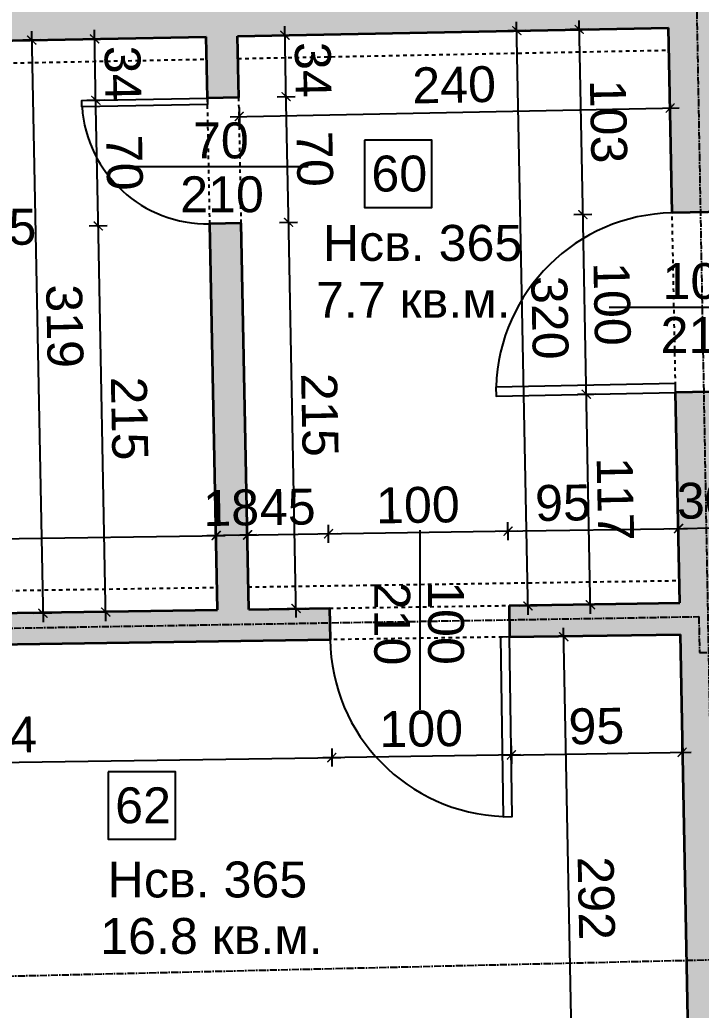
# Model space of a CAD drawing. Header units: inches. Extents: x -72385 to 39588, y -6525 to 66685.
# Drawn here: x -41452 to -41072, y 19949 to 20501 of the extents above; entities that cross this region are included whole.
import ezdxf

# ---------------------------------------------------------------- set-up
doc = ezdxf.new("R2010")
doc.units = ezdxf.units.IN
doc.header["$MEASUREMENT"] = 0
doc.linetypes.add('DashDot', pattern=[0.6, 0.4, -0.1, 0, -0.1])
doc.linetypes.add('Hidden', pattern=[0.4, 0.2, -0.2])
for name, color, linetype, lineweight in [('Врати', 251, 'Continuous', 25), ('Линия на разрез', 252, 'DashDot', 25), ('Надписи Hсв', 252, 'Continuous', 25), ('Надписи врати', 252, 'Continuous', 25), ('Надписи коти вътрешни', 252, 'Continuous', 25), ('Надписи номера на пом.', 252, 'Continuous', 25), ('Надписи площ', 252, 'Continuous', 25), ('Оси', 252, 'DashDot', 25), ('Пунктир', 253, 'Hidden', 25), ('Разрезни линии', 7, 'Continuous', 35), ('Щрих стени', 254, 'Continuous', 25)]:
    doc.layers.add(name, color=color, linetype=linetype, lineweight=lineweight)
doc.styles.add('Arial Regular', font='arial.ttf')
doc.styles.get("Standard").update_dxf_attribs({"font": 'arial.ttf'})
doc.dimstyles.new('Annotative', dxfattribs={"dimscale": 0, "dimtxt": 20, "dimasz": 5, "dimexe": 5, "dimexo": 5, "dimgap": 5, "dimtad": 1, "dimdec": 0, "dimzin": 0, "dimdsep": 46, "dimtxsty": 'Standard', "dimblk": 'ARCHTICK', "dimcen": 5, "dimdle": 5, "dimadec": 0, "dimazin": 0, "dimtfac": 1, "dimtdec": 0, "dimtofl": 0, "dimtmove": 0, "dimatfit": 3, "dimldrblk": 'ARCHTICK', "dimfxl": 5, "dimfxlon": 1, "dimtolj": 1, "dimtzin": 0, "dimarcsym": 1})

# ---------------------------------------------------------------- blocks, each defined once
blk = doc.blocks.new('_ArchTick')
at = {"color": 0, "linetype": 'ByBlock', "const_width": 0.15}
blk.add_lwpolyline([(-0.5, -0.5), (0.5, 0.5)], dxfattribs=at)
blk = doc.blocks.new('*D7493')
at = {"layer": 'Defpoints', "color": 0, "ltscale": 50, "transparency": 16777216}
for p in [(-41342.44, 20213.49), (-41341.83, 20172.14), (-41653.81, 20167.52)]:
    blk.add_point(p, dxfattribs=at)
at = {"layer": 'Надписи коти вътрешни', "color": 0, "lineweight": -2, "ltscale": 50, "transparency": 16777216}
for p, q in [((-41342.37, 20208.49), (-41342.52, 20218.49)), ((-41659.42, 20208.79), (-41337.45, 20213.56)), ((-41654.35, 20203.86), (-41654.5, 20213.86))]:
    blk.add_line(p, q, dxfattribs=at)
at = {"layer": 'Надписи коти вътрешни', "color": 0, "lineweight": -2, "ltscale": 50, "transparency": 16777216, "xscale": 5, "yscale": 5, "zscale": 5}
for p, rotation in [((-41342.44, 20213.49), 0.8498932125507773), ((-41654.43, 20208.86), 180.8498932125508)]:
    blk.add_blockref('_ArchTick', p, dxfattribs=dict(at, rotation=rotation))
at = {"layer": 'Надписи коти вътрешни', "color": 0, "ltscale": 50, "transparency": 16777216, "insert": (-41498.66, 20226.39), "char_height": 20, "attachment_point": 5, "rotation": 0.8499}
blk.add_mtext('\\A1;312', dxfattribs=at)
blk = doc.blocks.new('*D3202')
at = {"layer": 'Defpoints', "color": 0, "ltscale": 50, "transparency": 16777216}
for p in [(-41410.2, 20490), (-41348.06, 20491.21), (-41347.39, 20457.01)]:
    blk.add_point(p, dxfattribs=at)
at = {"layer": 'Надписи коти вътрешни', "color": 0, "lineweight": -2, "ltscale": 50, "transparency": 16777216}
for p, q in [((-41409.43, 20450.8), (-41410.29, 20495)), ((-41405.2, 20490.09), (-41415.2, 20489.9)), ((-41404.53, 20455.89), (-41414.53, 20455.7))]:
    blk.add_line(p, q, dxfattribs=at)
at = {"layer": 'Надписи коти вътрешни', "color": 0, "lineweight": -2, "ltscale": 50, "transparency": 16777216, "xscale": 5, "yscale": 5, "zscale": 5}
for p, rotation in [((-41410.2, 20490), 91.11780323548098), ((-41409.53, 20455.8), 271.1178032354809)]:
    blk.add_blockref('_ArchTick', p, dxfattribs=dict(at, rotation=rotation))
at = {"layer": 'Надписи коти вътрешни', "color": 0, "ltscale": 50, "transparency": 16777216, "insert": (-41394.6, 20470.69), "char_height": 20, "attachment_point": 5, "rotation": 271.1178}
blk.add_mtext('\\A1;34', dxfattribs=at)
blk = doc.blocks.new('*D3203')
at = {"layer": 'Defpoints', "color": 0, "ltscale": 50, "transparency": 16777216}
for p in [(-41409.53, 20455.8), (-41347.39, 20457.01), (-41346.02, 20387.02)]:
    blk.add_point(p, dxfattribs=at)
at = {"layer": 'Надписи коти вътрешни', "color": 0, "lineweight": -2, "ltscale": 50, "transparency": 16777216}
for p, q in [((-41408.07, 20380.81), (-41409.63, 20460.79)), ((-41404.53, 20455.89), (-41414.53, 20455.7)), ((-41403.16, 20385.91), (-41413.16, 20385.71))]:
    blk.add_line(p, q, dxfattribs=at)
at = {"layer": 'Надписи коти вътрешни', "color": 0, "lineweight": -2, "ltscale": 50, "transparency": 16777216, "xscale": 5, "yscale": 5, "zscale": 5}
for p, rotation in [((-41409.53, 20455.8), 91.11780323546446), ((-41408.16, 20385.81), 271.1178032354645)]:
    blk.add_blockref('_ArchTick', p, dxfattribs=dict(at, rotation=rotation))
at = {"layer": 'Надписи коти вътрешни', "color": 0, "ltscale": 50, "transparency": 16777216, "insert": (-41393.64, 20421.1), "char_height": 20, "attachment_point": 5, "rotation": 271.1178}
blk.add_mtext('\\A1;70', dxfattribs=at)
blk = doc.blocks.new('*D3204')
at = {"layer": 'Defpoints', "color": 0, "ltscale": 50, "transparency": 16777216}
for p in [(-41408.16, 20385.81), (-41346.02, 20387.02), (-41341.83, 20172.14)]:
    blk.add_point(p, dxfattribs=at)
at = {"layer": 'Надписи коти вътрешни', "color": 0, "lineweight": -2, "ltscale": 50, "transparency": 16777216}
for p, q in [((-41403.87, 20165.93), (-41408.26, 20390.81)), ((-41403.16, 20385.91), (-41413.16, 20385.71)), ((-41398.97, 20171.03), (-41408.97, 20170.83))]:
    blk.add_line(p, q, dxfattribs=at)
at = {"layer": 'Надписи коти вътрешни', "color": 0, "lineweight": -2, "ltscale": 50, "transparency": 16777216, "xscale": 5, "yscale": 5, "zscale": 5}
for p, rotation in [((-41408.16, 20385.81), 91.11780323548223), ((-41403.97, 20170.93), 271.1178032354823)]:
    blk.add_blockref('_ArchTick', p, dxfattribs=dict(at, rotation=rotation))
at = {"layer": 'Надписи коти вътрешни', "color": 0, "ltscale": 50, "transparency": 16777216, "insert": (-41390.86, 20278.67), "char_height": 20, "attachment_point": 5, "rotation": 271.1178}
blk.add_mtext('\\A1;215', dxfattribs=at)
blk = doc.blocks.new('*D4631')
at = {"layer": 'Defpoints', "color": 0, "ltscale": 50, "transparency": 16777216}
for p in [(-41348.06, 20491.21), (-41439, 20170.25), (-41341.83, 20172.14)]:
    blk.add_point(p, dxfattribs=at)
at = {"layer": 'Надписи коти вътрешни', "color": 0, "lineweight": -2, "ltscale": 50, "transparency": 16777216}
for p, q in [((-41445.33, 20494.31), (-41438.91, 20165.25)), ((-41440.23, 20489.41), (-41450.23, 20489.22)), ((-41434, 20170.35), (-41444, 20170.15))]:
    blk.add_line(p, q, dxfattribs=at)
at = {"layer": 'Надписи коти вътрешни', "color": 0, "lineweight": -2, "ltscale": 50, "transparency": 16777216, "xscale": 5, "yscale": 5, "zscale": 5}
for p, rotation in [((-41445.23, 20489.31), 91.11780323548082), ((-41439, 20170.25), 271.1178032354808)]:
    blk.add_blockref('_ArchTick', p, dxfattribs=dict(at, rotation=rotation))
at = {"layer": 'Надписи коти вътрешни', "color": 0, "ltscale": 50, "transparency": 16777216, "insert": (-41426.9, 20330.08), "char_height": 20, "attachment_point": 5, "rotation": 271.1178}
blk.add_mtext('\\A1;319', dxfattribs=at)
blk = doc.blocks.new('*D3205')
at = {"layer": 'Defpoints', "color": 0, "ltscale": 50, "transparency": 16777216}
for p in [(-41090.61, 20496.23), (-41330.56, 20491.55), (-41089.73, 20451.47)]:
    blk.add_point(p, dxfattribs=at)
at = {"layer": 'Надписи коти вътрешни', "color": 0, "lineweight": -2, "ltscale": 50, "transparency": 16777216}
for p, q in [((-41089.83, 20456.47), (-41089.64, 20446.47)), ((-41334.69, 20446.69), (-41084.73, 20451.57)), ((-41329.78, 20451.78), (-41329.59, 20441.79))]:
    blk.add_line(p, q, dxfattribs=at)
at = {"layer": 'Надписи коти вътрешни', "color": 0, "lineweight": -2, "ltscale": 50, "transparency": 16777216, "xscale": 5, "yscale": 5, "zscale": 5}
for p, rotation in [((-41329.69, 20446.79), 181.1178032354823), ((-41089.73, 20451.47), 1.11780323548226)]:
    blk.add_blockref('_ArchTick', p, dxfattribs=dict(at, rotation=rotation))
at = {"layer": 'Надписи коти вътрешни', "color": 0, "ltscale": 50, "transparency": 16777216, "insert": (-41210.01, 20464.34), "char_height": 20, "attachment_point": 5, "rotation": 1.1178}
blk.add_mtext('\\A1;240', dxfattribs=at)
blk = doc.blocks.new('*D3206')
at = {"layer": 'Defpoints', "color": 0, "ltscale": 50, "transparency": 16777216}
for p in [(-41140.33, 20495.26), (-41090.61, 20496.23), (-41088.59, 20393.12)]:
    blk.add_point(p, dxfattribs=at)
at = {"layer": 'Надписи коти вътрешни', "color": 0, "lineweight": -2, "ltscale": 50, "transparency": 16777216}
for p, q in [((-41138.22, 20387.15), (-41140.43, 20500.26)), ((-41135.33, 20495.36), (-41145.33, 20495.17)), ((-41133.32, 20392.25), (-41143.32, 20392.05))]:
    blk.add_line(p, q, dxfattribs=at)
at = {"layer": 'Надписи коти вътрешни', "color": 0, "lineweight": -2, "ltscale": 50, "transparency": 16777216, "xscale": 5, "yscale": 5, "zscale": 5}
for p, rotation in [((-41140.33, 20495.26), 91.1178032354822), ((-41138.32, 20392.15), 271.1178032354822)]:
    blk.add_blockref('_ArchTick', p, dxfattribs=dict(at, rotation=rotation))
at = {"layer": 'Надписи коти вътрешни', "color": 0, "ltscale": 50, "transparency": 16777216, "insert": (-41124.11, 20444), "char_height": 20, "attachment_point": 5, "rotation": 271.1178}
blk.add_mtext('\\A1;103', dxfattribs=at)
blk = doc.blocks.new('*D3207')
at = {"layer": 'Defpoints', "color": 0, "ltscale": 50, "transparency": 16777216}
for p in [(-41138.32, 20392.15), (-41088.59, 20393.12), (-41086.64, 20293.14)]:
    blk.add_point(p, dxfattribs=at)
at = {"layer": 'Надписи коти вътрешни', "color": 0, "lineweight": -2, "ltscale": 50, "transparency": 16777216}
for p, q in [((-41136.27, 20287.17), (-41138.41, 20397.15)), ((-41133.32, 20392.25), (-41143.32, 20392.05)), ((-41131.37, 20292.27), (-41141.36, 20292.07))]:
    blk.add_line(p, q, dxfattribs=at)
at = {"layer": 'Надписи коти вътрешни', "color": 0, "lineweight": -2, "ltscale": 50, "transparency": 16777216, "xscale": 5, "yscale": 5, "zscale": 5}
for p, rotation in [((-41138.32, 20392.15), 91.11780323548223), ((-41136.37, 20292.17), 271.1178032354823)]:
    blk.add_blockref('_ArchTick', p, dxfattribs=dict(at, rotation=rotation))
at = {"layer": 'Надписи коти вътрешни', "color": 0, "ltscale": 50, "transparency": 16777216, "insert": (-41122.13, 20342.46), "char_height": 20, "attachment_point": 5, "rotation": 271.1178}
blk.add_mtext('\\A1;100', dxfattribs=at)
blk = doc.blocks.new('*D3208')
at = {"layer": 'Defpoints', "color": 0, "ltscale": 50, "transparency": 16777216}
for p in [(-41136.37, 20292.17), (-41086.64, 20293.14), (-41084.36, 20175.96)]:
    blk.add_point(p, dxfattribs=at)
at = {"layer": 'Надписи коти вътрешни', "color": 0, "lineweight": -2, "ltscale": 50, "transparency": 16777216}
for p, q in [((-41133.98, 20169.99), (-41136.46, 20297.17)), ((-41131.37, 20292.27), (-41141.36, 20292.07)), ((-41129.08, 20175.09), (-41139.08, 20174.9))]:
    blk.add_line(p, q, dxfattribs=at)
at = {"layer": 'Надписи коти вътрешни', "color": 0, "lineweight": -2, "ltscale": 50, "transparency": 16777216, "xscale": 5, "yscale": 5, "zscale": 5}
for p, rotation in [((-41136.37, 20292.17), 91.1178032354842), ((-41134.08, 20174.99), 271.1178032354842)]:
    blk.add_blockref('_ArchTick', p, dxfattribs=dict(at, rotation=rotation))
at = {"layer": 'Надписи коти вътрешни', "color": 0, "ltscale": 50, "transparency": 16777216, "insert": (-41120.18, 20233.87), "char_height": 20, "attachment_point": 5, "rotation": 271.1178}
blk.add_mtext('\\A1;117', dxfattribs=at)
blk = doc.blocks.new('*D3209')
at = {"layer": 'Defpoints', "color": 0, "ltscale": 50, "transparency": 16777216}
for p in [(-41329.89, 20457.35), (-41303.58, 20457.86), (-41328.53, 20387.36)]:
    blk.add_point(p, dxfattribs=at)
at = {"layer": 'Надписи коти вътрешни', "color": 0, "lineweight": -2, "ltscale": 50, "transparency": 16777216}
for p, q in [((-41302.12, 20382.88), (-41303.68, 20462.86)), ((-41308.58, 20457.76), (-41298.58, 20457.96)), ((-41307.22, 20387.78), (-41297.22, 20387.97))]:
    blk.add_line(p, q, dxfattribs=at)
at = {"layer": 'Надписи коти вътрешни', "color": 0, "lineweight": -2, "ltscale": 50, "transparency": 16777216, "xscale": 5, "yscale": 5, "zscale": 5}
for p, rotation in [((-41303.58, 20457.86), 91.11780323547049), ((-41302.22, 20387.88), 271.1178032354705)]:
    blk.add_blockref('_ArchTick', p, dxfattribs=dict(at, rotation=rotation))
at = {"layer": 'Надписи коти вътрешни', "color": 0, "ltscale": 50, "transparency": 16777216, "insert": (-41287.69, 20423.17), "char_height": 20, "attachment_point": 5, "rotation": 271.1178}
blk.add_mtext('\\A1;70', dxfattribs=at)
blk = doc.blocks.new('*D3210')
at = {"layer": 'Defpoints', "color": 0, "ltscale": 50, "transparency": 16777216}
for p in [(-41330.56, 20491.55), (-41304.25, 20492.06), (-41329.89, 20457.35)]:
    blk.add_point(p, dxfattribs=at)
at = {"layer": 'Надписи коти вътрешни', "color": 0, "lineweight": -2, "ltscale": 50, "transparency": 16777216}
for p, q in [((-41303.49, 20452.86), (-41304.35, 20497.06)), ((-41309.25, 20491.97), (-41299.25, 20492.16)), ((-41308.58, 20457.76), (-41298.58, 20457.96))]:
    blk.add_line(p, q, dxfattribs=at)
at = {"layer": 'Надписи коти вътрешни', "color": 0, "lineweight": -2, "ltscale": 50, "transparency": 16777216, "xscale": 5, "yscale": 5, "zscale": 5}
for p, rotation in [((-41304.25, 20492.06), 91.11780323548098), ((-41303.58, 20457.86), 271.1178032354809)]:
    blk.add_blockref('_ArchTick', p, dxfattribs=dict(at, rotation=rotation))
at = {"layer": 'Надписи коти вътрешни', "color": 0, "ltscale": 50, "transparency": 16777216, "insert": (-41288.65, 20472.76), "char_height": 20, "attachment_point": 5, "rotation": 271.1178}
blk.add_mtext('\\A1;34', dxfattribs=at)
blk = doc.blocks.new('*D3211')
at = {"layer": 'Defpoints', "color": 0, "ltscale": 50, "transparency": 16777216}
for p in [(-41328.53, 20387.36), (-41302.22, 20387.88), (-41324.33, 20172.4)]:
    blk.add_point(p, dxfattribs=at)
at = {"layer": 'Надписи коти вътрешни', "color": 0, "lineweight": -2, "ltscale": 50, "transparency": 16777216}
for p, q in [((-41297.93, 20167.92), (-41302.32, 20392.87)), ((-41307.22, 20387.78), (-41297.22, 20387.97)), ((-41303.02, 20172.82), (-41293.02, 20173.01))]:
    blk.add_line(p, q, dxfattribs=at)
at = {"layer": 'Надписи коти вътрешни', "color": 0, "lineweight": -2, "ltscale": 50, "transparency": 16777216, "xscale": 5, "yscale": 5, "zscale": 5}
for p, rotation in [((-41302.22, 20387.88), 91.11780323548128), ((-41298.02, 20172.92), 271.1178032354812)]:
    blk.add_blockref('_ArchTick', p, dxfattribs=dict(at, rotation=rotation))
at = {"layer": 'Надписи коти вътрешни', "color": 0, "ltscale": 50, "transparency": 16777216, "insert": (-41284.91, 20280.69), "char_height": 20, "attachment_point": 5, "rotation": 271.1178}
blk.add_mtext('\\A1;215', dxfattribs=at)
blk = doc.blocks.new('*D7491')
at = {"layer": 'Defpoints', "color": 0, "ltscale": 50, "transparency": 16777216}
for p in [(-41279.95, 20214.5), (-41324.33, 20172.4), (-41279.34, 20173.07)]:
    blk.add_point(p, dxfattribs=at)
at = {"layer": 'Надписи коти вътрешни', "color": 0, "lineweight": -2, "ltscale": 50, "transparency": 16777216}
for p, q in [((-41324.87, 20208.83), (-41325.02, 20218.83)), ((-41279.88, 20209.5), (-41280.02, 20219.5)), ((-41329.95, 20213.76), (-41274.95, 20214.57))]:
    blk.add_line(p, q, dxfattribs=at)
at = {"layer": 'Надписи коти вътрешни', "color": 0, "lineweight": -2, "ltscale": 50, "transparency": 16777216, "xscale": 5, "yscale": 5, "zscale": 5}
for p, rotation in [((-41324.95, 20213.83), 180.8498932125528), ((-41279.95, 20214.5), 0.8498932125527111)]:
    blk.add_blockref('_ArchTick', p, dxfattribs=dict(at, rotation=rotation))
at = {"layer": 'Надписи коти вътрешни', "color": 0, "ltscale": 50, "transparency": 16777216, "insert": (-41302.67, 20229.33), "char_height": 20, "attachment_point": 5, "rotation": 0.8499}
blk.add_mtext('\\A1;45', dxfattribs=at)
blk = doc.blocks.new('*D7490')
at = {"layer": 'Defpoints', "color": 0, "ltscale": 50, "transparency": 16777216}
for p in [(-41179.96, 20215.98), (-41179.35, 20174.55), (-41279.34, 20173.07)]:
    blk.add_point(p, dxfattribs=at)
at = {"layer": 'Надписи коти вътрешни', "color": 0, "lineweight": -2, "ltscale": 50, "transparency": 16777216}
for p, q in [((-41279.88, 20209.5), (-41280.02, 20219.5)), ((-41179.89, 20210.98), (-41180.04, 20220.98)), ((-41284.95, 20214.42), (-41174.96, 20216.06))]:
    blk.add_line(p, q, dxfattribs=at)
at = {"layer": 'Надписи коти вътрешни', "color": 0, "lineweight": -2, "ltscale": 50, "transparency": 16777216, "xscale": 5, "yscale": 5, "zscale": 5}
for p, rotation in [((-41179.96, 20215.98), 0.849893212567049), ((-41279.95, 20214.5), 180.8498932125671)]:
    blk.add_blockref('_ArchTick', p, dxfattribs=dict(at, rotation=rotation))
at = {"layer": 'Надписи коти вътрешни', "color": 0, "ltscale": 50, "transparency": 16777216, "insert": (-41230.18, 20230.45), "char_height": 20, "attachment_point": 5, "rotation": 0.8499}
blk.add_mtext('\\A1;100', dxfattribs=at)
blk = doc.blocks.new('*D7489')
at = {"layer": 'Defpoints', "color": 0, "ltscale": 50, "transparency": 16777216}
for p in [(-41084.97, 20217.39), (-41179.35, 20174.55), (-41084.36, 20175.96)]:
    blk.add_point(p, dxfattribs=at)
at = {"layer": 'Надписи коти вътрешни', "color": 0, "lineweight": -2, "ltscale": 50, "transparency": 16777216}
for p, q in [((-41179.89, 20210.98), (-41180.04, 20220.98)), ((-41084.9, 20212.39), (-41085.05, 20222.39)), ((-41184.96, 20215.91), (-41079.97, 20217.46))]:
    blk.add_line(p, q, dxfattribs=at)
at = {"layer": 'Надписи коти вътрешни', "color": 0, "lineweight": -2, "ltscale": 50, "transparency": 16777216, "xscale": 5, "yscale": 5, "zscale": 5}
for p, rotation in [((-41179.96, 20215.98), 180.8498932125508), ((-41084.97, 20217.39), 0.8498932125507773)]:
    blk.add_blockref('_ArchTick', p, dxfattribs=dict(at, rotation=rotation))
at = {"layer": 'Надписи коти вътрешни', "color": 0, "ltscale": 50, "transparency": 16777216, "insert": (-41149.4, 20231.65), "char_height": 20, "attachment_point": 5, "rotation": 0.8499}
blk.add_mtext('\\A1;95', dxfattribs=at)
blk = doc.blocks.new('*D4632')
at = {"layer": 'Defpoints', "color": 0, "ltscale": 50, "transparency": 16777216}
for p in [(-41175.1, 20494.58), (-41090.61, 20496.23), (-41084.36, 20175.96)]:
    blk.add_point(p, dxfattribs=at)
at = {"layer": 'Надписи коти вътрешни', "color": 0, "lineweight": -2, "ltscale": 50, "transparency": 16777216}
for p, q in [((-41168.75, 20169.32), (-41175.2, 20499.58)), ((-41170.1, 20494.68), (-41180.1, 20494.49)), ((-41163.85, 20174.41), (-41173.85, 20174.22))]:
    blk.add_line(p, q, dxfattribs=at)
at = {"layer": 'Надписи коти вътрешни', "color": 0, "lineweight": -2, "ltscale": 50, "transparency": 16777216, "xscale": 5, "yscale": 5, "zscale": 5}
for p, rotation in [((-41175.1, 20494.58), 91.11780323548035), ((-41168.85, 20174.31), 271.1178032354803)]:
    blk.add_blockref('_ArchTick', p, dxfattribs=dict(at, rotation=rotation))
at = {"layer": 'Надписи коти вътрешни', "color": 0, "ltscale": 50, "transparency": 16777216, "insert": (-41156.76, 20334.75), "char_height": 20, "attachment_point": 5, "rotation": 271.1178}
blk.add_mtext('\\A1;320', dxfattribs=at)
blk = doc.blocks.new('*D3212')
at = {"layer": 'Defpoints', "color": 0, "ltscale": 50, "transparency": 16777216}
for p in [(-41279.08, 20155.57), (-41653.49, 20150.02), (-41278.1, 20089.92)]:
    blk.add_point(p, dxfattribs=at)
at = {"layer": 'Надписи коти вътрешни', "color": 0, "lineweight": -2, "ltscale": 50, "transparency": 16777216}
for p, q in [((-41278.18, 20094.92), (-41278.03, 20084.92)), ((-41657.52, 20084.29), (-41273.1, 20090)), ((-41652.59, 20089.37), (-41652.45, 20079.37))]:
    blk.add_line(p, q, dxfattribs=at)
at = {"layer": 'Надписи коти вътрешни', "color": 0, "lineweight": -2, "ltscale": 50, "transparency": 16777216, "xscale": 5, "yscale": 5, "zscale": 5}
for p, rotation in [((-41278.1, 20089.92), 0.8498932125514389), ((-41652.52, 20084.37), 180.8498932125515)]:
    blk.add_blockref('_ArchTick', p, dxfattribs=dict(at, rotation=rotation))
at = {"layer": 'Надписи коти вътрешни', "color": 0, "ltscale": 50, "transparency": 16777216, "insert": (-41465.54, 20102.36), "char_height": 20, "attachment_point": 5, "rotation": 0.8499}
blk.add_mtext('\\A1;374', dxfattribs=at)
blk = doc.blocks.new('*D3213')
at = {"layer": 'Defpoints', "color": 0, "ltscale": 50, "transparency": 16777216}
for p in [(-41179.09, 20157.06), (-41279.08, 20155.57), (-41278.1, 20089.92)]:
    blk.add_point(p, dxfattribs=at)
at = {"layer": 'Надписи коти вътрешни', "color": 0, "lineweight": -2, "ltscale": 50, "transparency": 16777216}
for p, q in [((-41178.19, 20096.4), (-41178.04, 20086.41)), ((-41173.11, 20091.48), (-41283.1, 20089.85)), ((-41278.18, 20094.92), (-41278.03, 20084.92))]:
    blk.add_line(p, q, dxfattribs=at)
at = {"layer": 'Надписи коти вътрешни', "color": 0, "lineweight": -2, "ltscale": 50, "transparency": 16777216, "xscale": 5, "yscale": 5, "zscale": 5}
for p, rotation in [((-41278.1, 20089.92), 180.8498932125649), ((-41178.11, 20091.41), 0.8498932125649183)]:
    blk.add_blockref('_ArchTick', p, dxfattribs=dict(at, rotation=rotation))
at = {"layer": 'Надписи коти вътрешни', "color": 0, "ltscale": 50, "transparency": 16777216, "insert": (-41228.33, 20105.87), "char_height": 20, "attachment_point": 5, "rotation": 0.8499}
blk.add_mtext('\\A1;100', dxfattribs=at)
blk = doc.blocks.new('*D3214')
at = {"layer": 'Defpoints', "color": 0, "ltscale": 50, "transparency": 16777216}
for p in [(-41179.09, 20157.06), (-41084.02, 20158.47), (-41083.04, 20092.82)]:
    blk.add_point(p, dxfattribs=at)
at = {"layer": 'Надписи коти вътрешни', "color": 0, "lineweight": -2, "ltscale": 50, "transparency": 16777216}
for p, q in [((-41178.19, 20096.4), (-41178.04, 20086.41)), ((-41083.12, 20097.82), (-41082.97, 20087.82)), ((-41183.11, 20091.33), (-41078.04, 20092.89))]:
    blk.add_line(p, q, dxfattribs=at)
at = {"layer": 'Надписи коти вътрешни', "color": 0, "lineweight": -2, "ltscale": 50, "transparency": 16777216, "xscale": 5, "yscale": 5, "zscale": 5}
for p, rotation in [((-41178.11, 20091.41), 180.8498932125533), ((-41083.04, 20092.82), 0.8498932125532581)]:
    blk.add_blockref('_ArchTick', p, dxfattribs=dict(at, rotation=rotation))
at = {"layer": 'Надписи коти вътрешни', "color": 0, "ltscale": 50, "transparency": 16777216, "insert": (-41130.8, 20107.32), "char_height": 20, "attachment_point": 5, "rotation": 0.8499}
blk.add_mtext('\\A1;95', dxfattribs=at)
blk = doc.blocks.new('*D3215')
at = {"layer": 'Defpoints', "color": 0, "ltscale": 50, "transparency": 16777216}
for p in [(-41148.98, 20157.2), (-41084.02, 20158.47), (-41078.32, 19866.67)]:
    blk.add_point(p, dxfattribs=at)
at = {"layer": 'Надписи коти вътрешни', "color": 0, "lineweight": -2, "ltscale": 50, "transparency": 16777216}
for p, q in [((-41143.98, 20157.3), (-41153.98, 20157.1)), ((-41143.19, 19860.41), (-41149.08, 20162.2)), ((-41138.29, 19865.5), (-41148.28, 19865.31))]:
    blk.add_line(p, q, dxfattribs=at)
at = {"layer": 'Надписи коти вътрешни', "color": 0, "lineweight": -2, "ltscale": 50, "transparency": 16777216, "xscale": 5, "yscale": 5, "zscale": 5}
for p, rotation in [((-41148.98, 20157.2), 91.11780323548473), ((-41143.28, 19865.41), 271.1178032354848)]:
    blk.add_blockref('_ArchTick', p, dxfattribs=dict(at, rotation=rotation))
at = {"layer": 'Надписи коти вътрешни', "color": 0, "ltscale": 50, "transparency": 16777216, "insert": (-41130.92, 20011.6), "char_height": 20, "attachment_point": 5, "rotation": 271.1178}
blk.add_mtext('\\A1;292', dxfattribs=at)
blk = doc.blocks.new('*D7488')
at = {"layer": 'Defpoints', "color": 0, "ltscale": 10, "transparency": 16777216}
for p in [(-41085.5, 20234.55), (-41055.51, 20235.14), (-41055.17, 20218)]:
    blk.add_point(p, dxfattribs=at)
at = {"layer": 'Надписи коти вътрешни', "color": 0, "lineweight": -2, "ltscale": 10, "transparency": 16777216}
for p, q in [((-41090.16, 20217.31), (-41050.17, 20218.09)), ((-41085.26, 20222.41), (-41085.07, 20212.41)), ((-41055.27, 20223), (-41055.07, 20213))]:
    blk.add_line(p, q, dxfattribs=at)
at = {"layer": 'Надписи коти вътрешни', "color": 0, "lineweight": -2, "ltscale": 10, "transparency": 16777216, "xscale": 5, "yscale": 5, "zscale": 5}
for p, rotation in [((-41085.17, 20217.41), 181.1178032354824), ((-41055.17, 20218), 1.117803235482387)]:
    blk.add_blockref('_ArchTick', p, dxfattribs=dict(at, rotation=rotation))
at = {"layer": 'Надписи коти вътрешни', "color": 0, "ltscale": 10, "transparency": 16777216, "insert": (-41070.47, 20232.92), "char_height": 20, "attachment_point": 5, "rotation": 1.1178}
blk.add_mtext('\\A1;30', dxfattribs=at)
blk = doc.blocks.new('*D7492')
at = {"layer": 'Defpoints', "color": 0, "ltscale": 10, "transparency": 16777216}
for p in [(-41342.95, 20229.52), (-41325.45, 20229.86), (-41342.64, 20213.51)]:
    blk.add_point(p, dxfattribs=at)
at = {"layer": 'Надписи коти вътрешни', "color": 0, "lineweight": -2, "ltscale": 10, "transparency": 16777216}
for p, q in [((-41342.74, 20218.51), (-41342.54, 20208.51)), ((-41325.24, 20218.85), (-41325.04, 20208.85)), ((-41320.14, 20213.95), (-41347.64, 20213.41))]:
    blk.add_line(p, q, dxfattribs=at)
at = {"layer": 'Надписи коти вътрешни', "color": 0, "lineweight": -2, "ltscale": 10, "transparency": 16777216, "xscale": 5, "yscale": 5, "zscale": 5}
for p, rotation in [((-41342.64, 20213.51), 181.1178032354881), ((-41325.14, 20213.85), 1.117803235488166)]:
    blk.add_blockref('_ArchTick', p, dxfattribs=dict(at, rotation=rotation))
at = {"layer": 'Надписи коти вътрешни', "color": 0, "ltscale": 10, "transparency": 16777216, "insert": (-41334.19, 20228.89), "char_height": 20, "attachment_point": 5, "rotation": 1.1178}
blk.add_mtext('\\A1;18', dxfattribs=at)

msp = doc.modelspace()

# ---------------------------------------------------------------- hatches: boundary and pattern name
at = {"layer": 'Щрих стени', "ltscale": 10}
h = msp.add_hatch(color=256, dxfattribs=at)
h.dxf.hatch_style = 1
h.paths.add_polyline_path([(-40790.36, 21563.63), (-40825.34, 21563.18), (-40822.62, 21470), (-40787.64, 21470.45)])
h.paths.add_polyline_path([(-41090.11, 21586.69), (-41107.61, 21586.23), (-41102.56, 21421.31), (-41085.07, 21421.77)])
h.paths.add_polyline_path([(-41691.89, 21503.77), (-41721.87, 21502.83), (-41720.78, 21467.85), (-41690.79, 21468.79)])
h.paths.add_polyline_path([(-41067.38, 20843.89), (-41017.36, 20844.82), (-41016.81, 20814.83), (-41066.8, 20813.9), (-41058.6, 20393.71), (-41088.59, 20393.12), (-41090.61, 20496.23), (-41330.56, 20491.55), (-41329.89, 20457.35), (-41347.39, 20457.01), (-41348.06, 20491.21), (-41659.6, 20485.13), (-41658.11, 20403.32), (-41693.1, 20402.68), (-41695.09, 20511.94), (-41660.1, 20512.63), (-41659.92, 20502.63), (-41090.95, 20513.73), (-41096.79, 20813.34), (-41665.39, 20802.8), (-41665.2, 20792.8), (-41700.2, 20792.15), (-41700.95, 20833.22), (-41701.46, 20849.64), (-41085.42, 20861.06), (-41094.61, 21161.44), (-41710.95, 21153.44), (-41712.2, 21193.4), (-41652.21, 21194.44), (-41651.89, 21184.21), (-41095.53, 21191.43), (-41097.97, 21271.37), (-41080.48, 21271.83)])
h.paths.add_polyline_path([(-40779.62, 21195.53), (-40829.63, 21194.88), (-40828.75, 21164.89), (-40778.75, 21165.54)])
h = msp.add_hatch(color=256, dxfattribs=at)
h.dxf.hatch_style = 1
h.paths.add_polyline_path([(-41279.34, 20173.07), (-41324.33, 20172.4), (-41328.53, 20387.36), (-41346.02, 20387.02), (-41341.83, 20172.14), (-41653.81, 20167.52), (-41655.38, 20253.34), (-41690.37, 20252.7), (-41687.36, 20087.73), (-41652.37, 20088.37), (-41653.49, 20150.02), (-41279.08, 20155.57)])
h.paths.add_polyline_path([(-41004.12, 20164.59), (-41029.12, 20164.17), (-41029.6, 20189.16), (-41054.6, 20188.74), (-41056.65, 20293.72), (-41086.64, 20293.14), (-41084.36, 20175.96), (-41179.35, 20174.55), (-41179.09, 20157.06), (-41084.02, 20158.47), (-41078.32, 19866.67), (-41648.09, 19853.41), (-41649.64, 19938.39), (-41684.63, 19937.76), (-41682.53, 19822.6), (-40957.66, 19839.47), (-40958.35, 19869.47), (-41048.33, 19867.37), (-41053.52, 20133.6), (-41003.66, 20134.36)])
h.paths.add_polyline_path([(-40655.39, 20851.53), (-40769.53, 20849.42), (-40770.15, 20870.63), (-40805.13, 20870.17), (-40804.66, 20853.77), (-40844.65, 20853.02), (-40844.52, 20848.02), (-40867.39, 20847.6), (-40866.83, 20817.61), (-40794.35, 20818.95), (-40784.49, 20168.28), (-40844.14, 20167.27), (-40843.68, 20136.8), (-40674.04, 20139.38), (-40674.51, 20170.12), (-40754.5, 20168.78), (-40764.36, 20819.51), (-40654.84, 20821.54)])
h.paths.add_polyline_path([(-40384.55, 20174.99), (-40414.54, 20174.48), (-40424.41, 20825.81), (-40409.88, 20826.08), (-40410.43, 20856.07), (-40505.42, 20854.31), (-40504.86, 20824.32), (-40481.9, 20824.74), (-40472.41, 20198.52), (-40497.41, 20198.1), (-40497.03, 20173.1), (-40574.52, 20171.8), (-40574.05, 20140.9), (-40384.07, 20143.8)])
h.paths.add_polyline_path([(-40683.43, 19875.87), (-40808.4, 19872.96), (-40807.7, 19842.97), (-40682.73, 19845.88)])
h.paths.add_polyline_path([(-40408.82, 19895.99), (-40455.16, 19894.98), (-40454.84, 19881.19), (-40533.47, 19879.36), (-40532.77, 19849.37), (-40407.81, 19852.28)])
h.paths.add_polyline_path([(-40133.89, 19902.02), (-40258.86, 19899.28), (-40257.85, 19855.77), (-40132.88, 19858.68)])
h.paths.add_polyline_path([(-39857.95, 19865.08), (-39858.95, 19908.04), (-39983.92, 19905.3), (-39982.92, 19862.17)])
h.paths.add_polyline_path([(-39006.79, 20166.98), (-39007.62, 20211.97), (-39678.47, 20199.53), (-39684.31, 20824.53), (-39674.73, 20824.71), (-39675.56, 20869.7), (-39770.54, 20867.94), (-39769.99, 20837.94), (-39726.95, 20838.74), (-39721.04, 20206.13), (-39741.03, 20205.79), (-39740.85, 20185.79), (-40234.57, 20177.51), (-40234.09, 20146.08), (-39675.38, 20154.59)])
h.paths.add_polyline_path([(-39584.02, 19914.06), (-39708.99, 19911.32), (-39707.99, 19868.57), (-39583.03, 19871.48)])
h.paths.add_polyline_path([(-39920.52, 20865.16), (-40015.5, 20863.4), (-40014.95, 20833.4), (-39919.96, 20835.16)], flags=17)
h.paths.add_polyline_path([(-40165.48, 20860.62), (-40260.46, 20858.86), (-40259.9, 20828.86), (-40164.92, 20830.62)])

# ---------------------------------------------------------------- linework, layer by layer
at = {"layer": 'Врати', "ltscale": 50}
for points in [[(-41347.39, 20457.01), (-41347.32, 20453.51), (-41417.31, 20452.14), (-41417.38, 20455.64)], [(-41086.64, 20293.14), (-41086.74, 20298.14), (-41186.72, 20296.19), (-41186.62, 20291.19)], [(-41179.09, 20157.06), (-41184.09, 20156.98), (-41182.61, 20056.99), (-41177.61, 20057.07)]]:
    msp.add_lwpolyline(points, close=True, dxfattribs=at)
for centre, radius, start, end in [((-41347.39, 20457.01), 70, 183.9838, 271.1178), ((-41086.64, 20293.14), 100, 91.1178, 178.2518), ((-41179.09, 20157.06), 100, 180.8451, 267.9792)]:
    msp.add_arc(centre, radius, start, end, dxfattribs=at)
at = {"layer": 'Линия на разрез', "ltscale": 10}
msp.add_line((-41831.01, 19959.59), (-37548.02, 20059.31), dxfattribs=at)
at = {"layer": 'Надписи врати', "ltscale": 50}
for p, q in [((-41391.24, 20418.97), (-41291.24, 20418.97)), ((-41123.69, 20340.68), (-41023.69, 20340.68)), ((-41229.02, 20216.49), (-41229.02, 20116.49))]:
    msp.add_line(p, q, dxfattribs=at)
at = {"layer": 'Надписи номера на пом.', "ltscale": 50}
for points in [[(-41259.92, 20433.7), (-41259.92, 20396.2), (-41222.42, 20396.2), (-41222.42, 20433.7)], [(-41402.6, 20082.02), (-41402.6, 20044.52), (-41365.1, 20044.52), (-41365.1, 20082.02)]]:
    msp.add_lwpolyline(points, close=True, dxfattribs=at)
at = {"layer": 'Оси', "ltscale": 10}
msp.add_line((-41080.76, 20828.45), (-41055.68, 19452.09), dxfattribs=at)
msp.add_lwpolyline([(-42071.06, 20151.76), (-41073.73, 20168.36), (-41073.37, 20148.36), (-38739.82, 20187), (-38742.42, 20412.39), (-38172.87, 20424.13), (-38171.33, 20324.06), (-37336.28, 20336.93)], dxfattribs=at)
at = {"layer": 'Пунктир', "ltscale": 10}
for p, q in [((-41330.32, 20479.05), (-41090.36, 20483.74)), ((-41659.37, 20472.63), (-41347.81, 20478.71)), ((-41346.02, 20387.02), (-41347.39, 20457.01)), ((-41328.53, 20387.36), (-41329.89, 20457.35)), ((-41086.64, 20293.14), (-41088.59, 20393.12)), ((-41654.04, 20180.01), (-41342.08, 20184.64)), ((-41324.58, 20184.9), (-41084.6, 20188.46)), ((-41279.34, 20173.07), (-41179.35, 20174.55)), ((-41179.09, 20157.06), (-41279.08, 20155.57))]:
    msp.add_line(p, q, dxfattribs=at)
at = {"layer": 'Разрезни линии', "ltscale": 50}
for p, q in [((-41330.56, 20491.55), (-41090.61, 20496.23)), ((-41088.59, 20393.12), (-41090.61, 20496.23)), ((-41659.6, 20485.13), (-41348.06, 20491.21)), ((-41347.39, 20457.01), (-41348.06, 20491.21)), ((-41329.89, 20457.35), (-41330.56, 20491.55)), ((-41329.89, 20457.35), (-41347.39, 20457.01)), ((-41058.6, 20393.71), (-41088.59, 20393.12)), ((-41328.53, 20387.36), (-41346.02, 20387.02)), ((-41341.83, 20172.14), (-41346.02, 20387.02)), ((-41324.33, 20172.4), (-41328.53, 20387.36)), ((-41056.65, 20293.72), (-41086.64, 20293.14)), ((-41084.36, 20175.96), (-41086.64, 20293.14)), ((-41179.35, 20174.55), (-41084.36, 20175.96)), ((-41179.35, 20174.55), (-41179.09, 20157.06)), ((-41653.81, 20167.52), (-41341.83, 20172.14)), ((-41324.33, 20172.4), (-41279.34, 20173.07)), ((-41279.34, 20173.07), (-41279.08, 20155.57)), ((-41179.09, 20157.06), (-41084.02, 20158.47)), ((-41078.32, 19866.67), (-41084.02, 20158.47)), ((-41653.49, 20150.02), (-41279.08, 20155.57))]:
    msp.add_line(p, q, dxfattribs=at)

# ---------------------------------------------------------------- texts
at = {"layer": 'Надписи Hсв', "ltscale": 100, "char_height": 20, "width": 180.4891, "attachment_point": 1, "style": 'Arial Regular'}
for insert in [(-41553.75, 20395.39), (-41283.13, 20386.43), (-41402.92, 20032.04)]:
    msp.add_mtext('\\pxt8;Hсв. 365', dxfattribs=dict(at, insert=insert))
at = {"layer": 'Надписи врати', "ltscale": 100, "char_height": 20, "width": 180.4891, "attachment_point": 1, "style": 'Arial Regular'}
for s, insert in [('70', (-41355.44, 20443.48)), ('210', (-41362.57, 20413.48)), ('100', (-41093.94, 20365.19)), ('210', (-41095.03, 20335.19))]:
    msp.add_mtext(s, dxfattribs=dict(at, insert=insert))
at = {"layer": 'Надписи врати', "ltscale": 100, "char_height": 20, "width": 180.4891, "attachment_point": 1, "rotation": 270, "style": 'Arial Regular'}
for s, insert in [('210', (-41234.5, 20187.82)), ('100', (-41204.5, 20188.14))]:
    msp.add_mtext(s, dxfattribs=dict(at, insert=insert))
at = {"layer": 'Надписи номера на пом.', "ltscale": 100, "char_height": 20, "width": 180.4891, "attachment_point": 1, "style": 'Arial Regular'}
for s, insert in [('\\pxqc;60', (-41330.78, 20425.02)), ('\\pxqc;62', (-41473.46, 20073.33))]:
    msp.add_mtext(s, dxfattribs=dict(at, insert=insert))
at = {"layer": 'Надписи площ', "ltscale": 100, "char_height": 20, "width": 180.4891, "attachment_point": 1, "style": 'Arial Regular'}
for s, insert in [('7.7 кв.м.', (-41286.92, 20354.72)), ('16.8 кв.м.', (-41407.09, 20000.6))]:
    msp.add_mtext(s, dxfattribs=dict(at, insert=insert))

# ---------------------------------------------------------------- dimensions: what is measured, and where the dimension line sits
at = {"layer": 'Надписи коти вътрешни', "ltscale": 50}
for p1, p2, distance, picture, middle in [((-41084.36, 20175.96), (-41090.61, 20496.23), 84.51, '*D4632', (-41156.76, 20334.75)), ((-41088.59, 20393.12), (-41090.61, 20496.23), 49.73, '*D3206', (-41124.11, 20444)), ((-41348.06, 20491.21), (-41341.83, 20172.14), -97.19, '*D4631', (-41426.9, 20330.08)), ((-41330.56, 20491.55), (-41090.61, 20496.23), -44.77, '*D3205', (-41210.01, 20464.34)), ((-41346.02, 20387.02), (-41347.39, 20457.01), 62.15, '*D3203', (-41393.64, 20421.1)), ((-41328.53, 20387.36), (-41329.89, 20457.35), -26.31, '*D3209', (-41287.69, 20423.17)), ((-41086.64, 20293.14), (-41088.59, 20393.12), 49.73, '*D3207', (-41122.13, 20342.46)), ((-41341.83, 20172.14), (-41346.02, 20387.02), 62.15, '*D3204', (-41390.86, 20278.67)), ((-41324.33, 20172.4), (-41328.53, 20387.36), -26.31, '*D3211', (-41284.91, 20280.69)), ((-41084.36, 20175.96), (-41086.64, 20293.14), 49.73, '*D3208', (-41120.18, 20233.87)), ((-41653.81, 20167.52), (-41341.83, 20172.14), 41.35, '*D7493', (-41498.66, 20226.39)), ((-41324.33, 20172.4), (-41279.34, 20173.07), 41.43, '*D7491', (-41302.67, 20229.33)), ((-41279.34, 20173.07), (-41179.35, 20174.55), 41.43, '*D7490', (-41230.18, 20230.45)), ((-41179.09, 20157.06), (-41279.08, 20155.57), 65.66, '*D3213', (-41228.33, 20105.87)), ((-41179.09, 20157.06), (-41084.02, 20158.47), -65.66, '*D3214', (-41130.8, 20107.32)), ((-41078.32, 19866.67), (-41084.02, 20158.47), 64.97, '*D3215', (-41130.92, 20011.6)), ((-41653.49, 20150.02), (-41279.08, 20155.57), -65.66, '*D3212', (-41465.54, 20102.36))]:
    dim = msp.add_aligned_dim(p1=p1, p2=p2, distance=distance, dimstyle='Annotative', override={"dimscale": 0, "dimtix": 0, "dimtofl": 0, "dimtmove": 0, "dimatfit": 3}, dxfattribs=at)
    dim.commit()
    dim.dimension.update_dxf_attribs({"geometry": picture, "text_midpoint": middle})
for base, p1, p2, angle, picture, middle in [((-41410.2, 20490), (-41347.39, 20457.01), (-41348.06, 20491.21), 91.1178, '*D3202', (-41409.81, 20470.4)), ((-41304.25, 20492.06), (-41329.89, 20457.35), (-41330.56, 20491.55), 91.1178, '*D3210', (-41303.87, 20472.46)), ((-41084.97, 20217.39), (-41179.35, 20174.55), (-41084.36, 20175.96), 0.8499, '*D7489', (-41149.17, 20216.44))]:
    dim = msp.add_linear_dim(base=base, p1=p1, p2=p2, angle=angle, dimstyle='Annotative', override={"dimscale": 0, "dimtix": 0, "dimtofl": 0, "dimtmove": 0, "dimatfit": 3}, dxfattribs=at)
    dim.commit()
    dim.dimension.update_dxf_attribs({"geometry": picture, "text_midpoint": middle, "dimtype": 129})
at = {"layer": 'Надписи коти вътрешни', "ltscale": 10}
for base, p1, p2, angle, picture, middle in [((-41055.17, 20218), (-41085.5, 20234.55), (-41055.51, 20235.14), 1.1178, '*D7488', (-41070.17, 20217.7)), ((-41342.64, 20213.51), (-41325.45, 20229.86), (-41342.95, 20229.52), 181.1178, '*D7492', (-41333.89, 20213.68))]:
    dim = msp.add_linear_dim(base=base, p1=p1, p2=p2, angle=angle, dimstyle='Annotative', override={"dimscale": 0, "dimtix": 0, "dimtofl": 0, "dimtmove": 0, "dimatfit": 3}, dxfattribs=at)
    dim.commit()
    dim.dimension.update_dxf_attribs({"geometry": picture, "text_midpoint": middle, "dimtype": 129})

doc.saveas('drawing.dxf')
